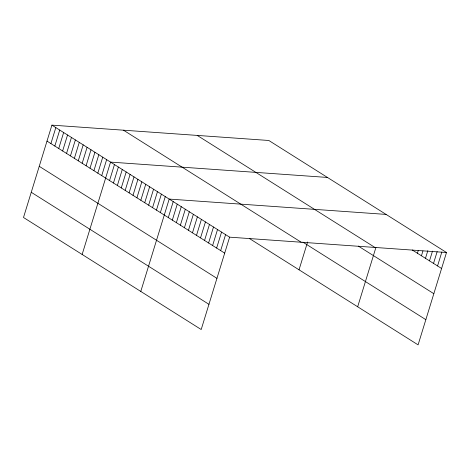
<?xml version="1.0" encoding="UTF-8"?>
<svg xmlns="http://www.w3.org/2000/svg" width="470" height="470" viewBox="0 0 470 470"><rect width="100%" height="100%" fill="white"/><g stroke="black" fill="none" stroke-linecap="round" stroke-linejoin="round"><path stroke-width="0.7" d="M51.912 125.132L23.5 217.493L201.195 329.523L229.607 237.162L51.912 125.132L268.805 140.477L446.5 252.508L418.089 344.868L249.329 238.472M50.907 143.573L55.824 127.599M54.82 146.041L59.731 130.061M58.727 148.502L63.644 132.528M62.633 150.97L67.551 134.99M66.546 153.432L71.458 137.457M70.453 155.899L75.37 139.919M74.366 158.361L79.277 142.387M78.273 160.828L83.19 144.848M82.18 163.29L87.097 147.316M86.092 165.757L91.004 149.777M89.999 168.219L94.916 152.245M93.912 170.686L98.823 154.712M97.819 173.154L102.736 157.174M101.726 175.616L106.643 159.641M82.138 254.464L110.55 162.103L327.443 177.449M109.545 180.545L114.463 164.571M113.458 183.012L118.37 167.032M117.365 185.474L122.282 169.5M121.272 187.941L126.189 171.961M125.185 190.403L130.096 174.429M129.091 192.87L134.009 176.89M133.004 195.332L137.916 179.358M136.911 197.8L141.828 181.82M140.824 200.261L145.735 184.287M144.731 202.729L149.648 186.749M148.638 205.19L153.555 189.216M152.55 207.658L157.462 191.678M156.457 210.119L161.375 194.145M160.37 212.587L165.281 196.607M140.777 291.435L169.194 199.074L386.082 214.414M168.307 217.592L173.219 201.612M172.331 220.13L177.249 204.15M176.362 222.668L181.273 206.694M180.386 225.206L185.303 209.232M184.416 227.75L189.328 211.77M188.441 230.288L193.358 214.308M192.471 232.826L197.388 216.852M196.501 235.364L201.413 219.39M200.525 237.902L205.443 221.928M204.556 240.446L209.467 224.466M208.58 242.984L213.498 227.004M212.61 245.522L217.522 229.548M216.635 248.06L221.552 232.086M220.665 250.604L225.582 234.624M299.032 269.804L307.586 242.003M357.67 306.775L375.935 247.408M417.419 253.248L418.271 250.469M421.449 255.786L422.941 250.927M425.473 258.324L427.823 250.686M429.504 260.868L432.494 251.139M433.528 263.406L437.165 251.597M437.558 265.944L441.829 252.049M229.607 237.162L446.5 252.508M412.243 249.981L441.583 268.482M197.23 135.413L374.925 247.443M358.334 246.092L433.828 293.691M302.874 242.132L425.844 319.659M123.487 130.196L301.182 242.226M47 141.112L224.695 253.142M39.245 166.315L216.94 278.346M31.255 192.289L208.95 304.319"/></g></svg>
